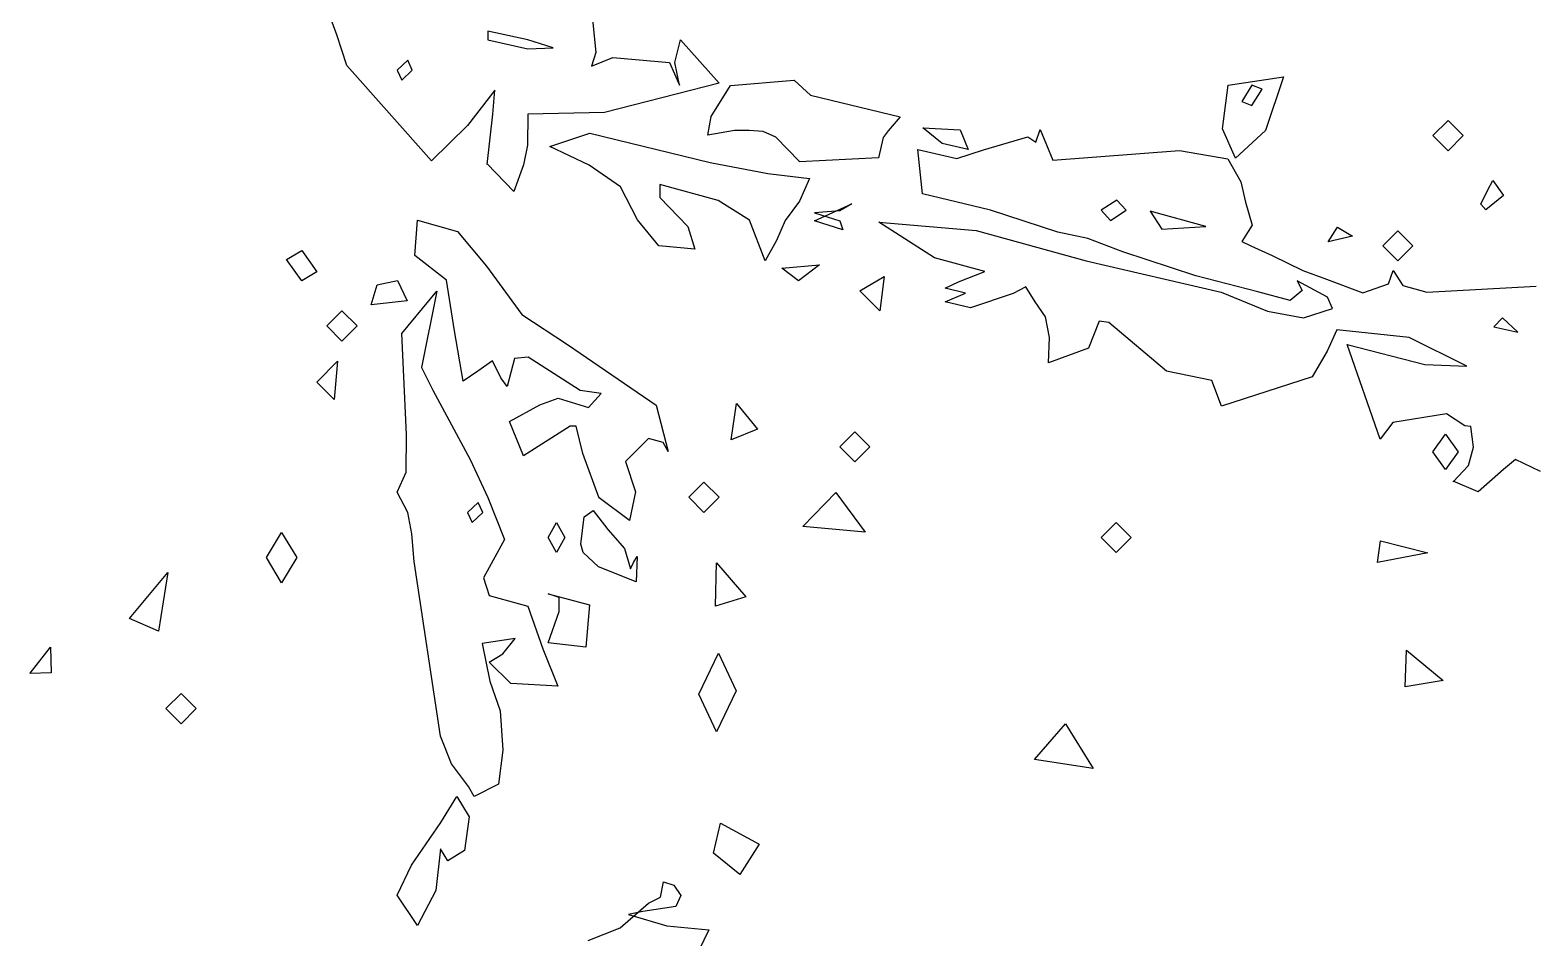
# Model space of a CAD drawing. Extents: x 0.2 to 67.3, y 0 to 43.3.
# Drawn here: x 36.69 to 41.593, y 21.617 to 24.577 of the extents above; entities that cross this region are included whole.
import ezdxf

# ---------------------------------------------------------------- set-up
doc = ezdxf.new("R2010")
doc.units = 0

msp = doc.modelspace()

# ---------------------------------------------------------------- linework, layer by layer
at = {"layer": 'Image'}
for p, q in [((37.690719, 24.56133), (37.657916, 24.649542)), ((38.521621, 24.643906), (38.535432, 24.503518)), ((38.314021, 24.544926), (38.182804, 24.573977)), ((38.182804, 24.573977), (38.182804, 24.544926)), ((37.723522, 24.462138), (37.690719, 24.56133)), ((38.182804, 24.544926), (38.314021, 24.515901)), ((38.396036, 24.518811), (38.314021, 24.544926)), ((38.314021, 24.515901), (38.396036, 24.518811)), ((38.793649, 24.471742), (38.811482, 24.545534)), ((38.811482, 24.545534), (38.937288, 24.404273)), ((37.922298, 24.479336), (37.887558, 24.446527)), ((37.93677, 24.446527), (37.922298, 24.479336)), ((38.535432, 24.503518), (38.5217, 24.459809)), ((38.5217, 24.459809), (38.590928, 24.488146)), ((38.590928, 24.488146), (38.775237, 24.471742)), ((38.775237, 24.471742), (38.80791, 24.397923)), ((38.80791, 24.397923), (38.793649, 24.471742)), ((37.999638, 24.151279), (37.723522, 24.462138)), ((37.887558, 24.446527), (37.902031, 24.413719)), ((37.902031, 24.413719), (37.93677, 24.446527)), ((37.93677, 24.446527), (37.93677, 24.446527)), ((40.598534, 24.398029), (40.778573, 24.42461)), ((40.778573, 24.42461), (40.719816, 24.250074)), ((38.206071, 24.380911), (38.117179, 24.266108)), ((38.199086, 24.303335), (38.206071, 24.380911)), ((38.937288, 24.404273), (38.563808, 24.308362)), ((38.912113, 24.295345), (38.974769, 24.396944)), ((38.974769, 24.396944), (39.18289, 24.413878)), ((39.18289, 24.413878), (39.236119, 24.365433)), ((40.580119, 24.255578), (40.598534, 24.398029)), ((40.675956, 24.397024), (40.64315, 24.343948)), ((40.708762, 24.384588), (40.675956, 24.397024)), ((40.675956, 24.331513), (40.708762, 24.384588)), ((40.708762, 24.384588), (40.708762, 24.384588)), ((39.236119, 24.365433), (39.527795, 24.294736)), ((40.64315, 24.343948), (40.675956, 24.331513)), ((38.181121, 24.139294), (38.199086, 24.303335)), ((38.314061, 24.302806), (38.312738, 24.201973)), ((38.563808, 24.308362), (38.314061, 24.302806)), ((38.900974, 24.234279), (38.912113, 24.295345)), ((39.527795, 24.294736), (39.489521, 24.248434)), ((41.266439, 24.233035), (41.315646, 24.282221)), ((41.315646, 24.282221), (41.364853, 24.233035)), ((38.117179, 24.266108), (37.999638, 24.151279)), ((38.385191, 24.198084), (38.515958, 24.241211)), ((38.515958, 24.241211), (38.908346, 24.145908)), ((38.987956, 24.249625), (38.900974, 24.234279)), ((39.035727, 24.249625), (38.987956, 24.249625)), ((39.081478, 24.246714), (39.035727, 24.249625)), ((39.122486, 24.228458), (39.081478, 24.246714)), ((39.199747, 24.14858), (39.122486, 24.228458)), ((39.472826, 24.226738), (39.457877, 24.161122)), ((39.489521, 24.248434), (39.472826, 24.226738)), ((39.665323, 24.207106), (39.601765, 24.258012)), ((39.601765, 24.258012), (39.723555, 24.251397)), ((39.723555, 24.251397), (39.750381, 24.188268)), ((39.800017, 24.186178), (39.944447, 24.228855)), ((39.944447, 24.228855), (39.971149, 24.211922)), ((39.971149, 24.211922), (39.985119, 24.252932)), ((39.985119, 24.252932), (40.026129, 24.153475)), ((40.622717, 24.159322), (40.580119, 24.255578)), ((40.719816, 24.250074), (40.622717, 24.159322)), ((41.315646, 24.183823), (41.266439, 24.233035)), ((41.266439, 24.233035), (41.266439, 24.233035)), ((41.364853, 24.233035), (41.315646, 24.183823)), ((38.312738, 24.201973), (38.299879, 24.138315)), ((38.513379, 24.137124), (38.385191, 24.198084)), ((39.601606, 24.042774), (39.585414, 24.187289)), ((39.585414, 24.187289), (39.712665, 24.15792)), ((39.665323, 24.207053), (39.665323, 24.207106)), ((39.750381, 24.188268), (39.665323, 24.207053)), ((39.712665, 24.15792), (39.800017, 24.186178)), ((40.026129, 24.153475), (40.43989, 24.184431)), ((40.43989, 24.184431), (40.597631, 24.15747)), ((38.181137, 24.14096), (38.181121, 24.139294)), ((38.268342, 24.051095), (38.181137, 24.14096)), ((38.299879, 24.138315), (38.268342, 24.051095)), ((38.616275, 24.066216), (38.513379, 24.137124)), ((38.908346, 24.145908), (39.096618, 24.109422)), ((39.457877, 24.161122), (39.199739, 24.147363)), ((39.199739, 24.147363), (39.199747, 24.14858)), ((40.597631, 24.15747), (40.63942, 24.082196)), ((38.93474, 24.021051), (38.74404, 24.073783)), ((38.74404, 24.073783), (38.74404, 24.031158)), ((39.096618, 24.109422), (39.232193, 24.093283)), ((39.232193, 24.093283), (39.199742, 24.019464)), ((40.63942, 24.082196), (40.6554, 24.015707)), ((41.445141, 24.056532), (41.461333, 24.086536)), ((41.461333, 24.086536), (41.496073, 24.037323)), ((38.671599, 23.958451), (38.616275, 24.066216)), ((38.74404, 24.031158), (38.835702, 23.936967)), ((39.823036, 23.99036), (39.601606, 24.042774)), ((41.422466, 24.009912), (41.445141, 24.056532)), ((41.496073, 24.037323), (41.438664, 23.99073)), ((39.036576, 23.957128), (38.93474, 24.021051)), ((39.199742, 24.019464), (39.153609, 23.956599)), ((39.248806, 23.955673), (39.370887, 24.010309)), ((39.330961, 23.987555), (39.248949, 23.981734)), ((39.248949, 23.981734), (39.330961, 23.955541)), ((39.370887, 24.010309), (39.330961, 23.987555)), ((40.042891, 23.917917), (39.823036, 23.99036)), ((40.23502, 24.022295), (40.183879, 23.989487)), ((40.183879, 23.989487), (40.214748, 23.956678)), ((40.214748, 23.956678), (40.265892, 23.989487)), ((40.265892, 23.989487), (40.23502, 24.022295)), ((40.265892, 23.989487), (40.265892, 23.989487)), ((40.52503, 23.937046), (40.344124, 23.987132)), ((40.344124, 23.987132), (40.381496, 23.927627)), ((40.6554, 24.015707), (40.676197, 23.941438)), ((41.422472, 24.00978), (41.422466, 24.009912)), ((41.438664, 23.99073), (41.422472, 24.00978)), ((37.944507, 23.842352), (37.953397, 23.957657)), ((37.953397, 23.957657), (38.08441, 23.920695)), ((38.740478, 23.873546), (38.671599, 23.958451)), ((38.835702, 23.936967), (38.858377, 23.863148)), ((39.087722, 23.825366), (39.036576, 23.957128)), ((39.153609, 23.956599), (39.124626, 23.890982)), ((39.341095, 23.926013), (39.248803, 23.955779)), ((39.248803, 23.955779), (39.248806, 23.955673)), ((39.330961, 23.955541), (39.341095, 23.926013)), ((39.640505, 23.834547), (39.458279, 23.951096)), ((39.458279, 23.951096), (39.77676, 23.92342)), ((40.381496, 23.927627), (40.52503, 23.937152)), ((40.52503, 23.937152), (40.52503, 23.937046)), ((40.676197, 23.941438), (40.643137, 23.888204)), ((40.924111, 23.886511), (40.954977, 23.934691)), ((40.954977, 23.934691), (41.003999, 23.905323)), ((38.08441, 23.920695), (38.179242, 23.807903)), ((39.124626, 23.890982), (39.087722, 23.825366)), ((39.77676, 23.92342), (40.134675, 23.824757)), ((40.140929, 23.897809), (40.042891, 23.917917)), ((40.254623, 23.85402), (40.140929, 23.897809)), ((40.643137, 23.888204), (40.672228, 23.873388)), ((41.003999, 23.905323), (40.924111, 23.886537)), ((40.924111, 23.886537), (40.924111, 23.886511)), ((41.102411, 23.873546), (41.151618, 23.922759)), ((41.151618, 23.922759), (41.200825, 23.873546)), ((37.526706, 23.829599), (37.575914, 23.858386)), ((37.575914, 23.759987), (37.526706, 23.829599)), ((37.526706, 23.829599), (37.526706, 23.829599)), ((37.575914, 23.858386), (37.625121, 23.788774)), ((38.047964, 23.76176), (37.944507, 23.842352)), ((38.740484, 23.873467), (38.740478, 23.873546)), ((38.858377, 23.863148), (38.740484, 23.873467)), ((39.804683, 23.790051), (39.640505, 23.834547)), ((40.493267, 23.775995), (40.254623, 23.85402)), ((40.672228, 23.873388), (40.741853, 23.842537)), ((40.741853, 23.842537), (40.842048, 23.793695)), ((41.151618, 23.824334), (41.102411, 23.873546)), ((41.102411, 23.873546), (41.102411, 23.873546)), ((41.200825, 23.873546), (41.151618, 23.824334)), ((37.625121, 23.788774), (37.575914, 23.759987)), ((38.179242, 23.807903), (38.293616, 23.650265)), ((39.142319, 23.800998), (39.265353, 23.811581)), ((39.197008, 23.759987), (39.142319, 23.800998)), ((39.142319, 23.800998), (39.142319, 23.800998)), ((39.265353, 23.811581), (39.197008, 23.759987)), ((39.718351, 23.756786), (39.804683, 23.790051)), ((40.134675, 23.824757), (40.57529, 23.722893)), ((40.842048, 23.793695), (40.919639, 23.76467)), ((41.121246, 23.74996), (41.136248, 23.793695)), ((41.136248, 23.793695), (41.168022, 23.744483)), ((37.802034, 23.680983), (37.821957, 23.746599)), ((37.821957, 23.746599), (37.888722, 23.760358)), ((37.888722, 23.760358), (37.920372, 23.694741)), ((38.074105, 23.596687), (38.047964, 23.76176)), ((39.396567, 23.727523), (39.475895, 23.773216)), ((39.475895, 23.773216), (39.462163, 23.661906)), ((39.675411, 23.735884), (39.718351, 23.756786)), ((39.741017, 23.71895), (39.675411, 23.735884)), ((39.938052, 23.739614), (39.897235, 23.718448)), ((39.968384, 23.691354), (39.938052, 23.739614)), ((40.694728, 23.724083), (40.493267, 23.775995)), ((40.921986, 23.7067), (40.823575, 23.759167)), ((40.823575, 23.759167), (40.839979, 23.72792)), ((40.919639, 23.76467), (41.037802, 23.720935)), ((41.037802, 23.720935), (41.121246, 23.74996)), ((41.168022, 23.744483), (41.24672, 23.722787)), ((41.24672, 23.722787), (41.602684, 23.742102)), ((37.802047, 23.680983), (37.802034, 23.680983)), ((37.920372, 23.694741), (37.802047, 23.680983)), ((37.902811, 23.5878), (38.016815, 23.726253)), ((38.016815, 23.726253), (37.967094, 23.477016)), ((39.462163, 23.661906), (39.396554, 23.727523)), ((39.396554, 23.727523), (39.396567, 23.727523)), ((39.675411, 23.691646), (39.741017, 23.71895)), ((39.757422, 23.671537), (39.675411, 23.691646)), ((39.897235, 23.718448), (39.757422, 23.671537)), ((40.002214, 23.641772), (39.968384, 23.691354)), ((40.57529, 23.722893), (40.726954, 23.660478)), ((40.800908, 23.695614), (40.694728, 23.724083)), ((40.839979, 23.72792), (40.800908, 23.695614)), ((40.938682, 23.669368), (40.921986, 23.7067)), ((37.657924, 23.612615), (37.707131, 23.661827)), ((37.707131, 23.661827), (37.756338, 23.612615)), ((38.293616, 23.650265), (38.442489, 23.551734)), ((40.015522, 23.574991), (40.002214, 23.641772)), ((40.726954, 23.660478), (40.844313, 23.638517)), ((40.844313, 23.638517), (40.938682, 23.669368)), ((41.493822, 23.638729), (41.4654, 23.609651)), ((41.542965, 23.592083), (41.493822, 23.638729)), ((37.707131, 23.563429), (37.657924, 23.612615)), ((37.657924, 23.612615), (37.657924, 23.612615)), ((37.756338, 23.612615), (37.707131, 23.563429)), ((37.917707, 23.258788), (37.902811, 23.5878)), ((38.102339, 23.432672), (38.074105, 23.596687)), ((40.177833, 23.628516), (40.142186, 23.539669)), ((40.209173, 23.624283), (40.177833, 23.628516)), ((40.3973, 23.465639), (40.209173, 23.624283)), ((40.95249, 23.600259), (40.921624, 23.53062)), ((41.188361, 23.574594), (40.95249, 23.600259)), ((41.4654, 23.609651), (41.542965, 23.592189)), ((41.542965, 23.592189), (41.542965, 23.592083)), ((38.442489, 23.551734), (38.7323, 23.354778)), ((40.01248, 23.492467), (40.015522, 23.574991)), ((40.142186, 23.539669), (40.01248, 23.492467)), ((41.094206, 23.243945), (40.986859, 23.551655)), ((40.986859, 23.551655), (41.239925, 23.487202)), ((41.376744, 23.481646), (41.188361, 23.574594)), ((37.625118, 23.429655), (37.693134, 23.49768)), ((37.693134, 23.49768), (37.682154, 23.372638)), ((38.198176, 23.498288), (38.150001, 23.46548)), ((38.225407, 23.443705), (38.198176, 23.498288)), ((38.269698, 23.506014), (38.2457, 23.414601)), ((38.314473, 23.510512), (38.269698, 23.506014)), ((38.484214, 23.401954), (38.314473, 23.510512)), ((40.921624, 23.53062), (40.872774, 23.446165)), ((41.239925, 23.487202), (41.376744, 23.481646)), ((37.967094, 23.477016), (38.003448, 23.4037)), ((38.150001, 23.46548), (38.102339, 23.432672)), ((38.2457, 23.414601), (38.225407, 23.443705)), ((40.544731, 23.434444), (40.3973, 23.465639)), ((40.872774, 23.446165), (40.576777, 23.350968)), ((37.625121, 23.429655), (37.625118, 23.429655)), ((37.682154, 23.372638), (37.625121, 23.429655)), ((38.003448, 23.4037), (38.125024, 23.176635)), ((38.552622, 23.392693), (38.484214, 23.401954)), ((38.511236, 23.347053), (38.552622, 23.392693)), ((40.576777, 23.350968), (40.544731, 23.434444)), ((38.254035, 23.30128), (38.352449, 23.355572)), ((38.352449, 23.355572), (38.412438, 23.376739)), ((38.412438, 23.376739), (38.511236, 23.347053)), ((38.7323, 23.354778), (38.771371, 23.20304)), ((38.976669, 23.241537), (38.994713, 23.36007)), ((38.994713, 23.36007), (39.062605, 23.275642)), ((38.298998, 23.189044), (38.254035, 23.30128)), ((41.135214, 23.297523), (41.094206, 23.243945)), ((41.310921, 23.325833), (41.135214, 23.297523)), ((41.370838, 23.286913), (41.310921, 23.325833)), ((37.916913, 23.135757), (37.917707, 23.258788)), ((38.451882, 23.286225), (38.298998, 23.189044)), ((38.47117, 23.286225), (38.451882, 23.286225)), ((38.49268, 23.196161), (38.47117, 23.286225)), ((38.707236, 23.245215), (38.631957, 23.170152)), ((38.75502, 23.232779), (38.707236, 23.245215)), ((38.976672, 23.241537), (38.976669, 23.241537)), ((39.062605, 23.275642), (38.976672, 23.241537)), ((39.330959, 23.218518), (39.380166, 23.267731)), ((39.380166, 23.267731), (39.429373, 23.218518)), ((41.266431, 23.202114), (41.307436, 23.259529)), ((41.307436, 23.259529), (41.348444, 23.202114)), ((41.389729, 23.284267), (41.370838, 23.286913)), ((41.398778, 23.217222), (41.389729, 23.284267)), ((38.546269, 23.051302), (38.49268, 23.196161)), ((38.771371, 23.20304), (38.75502, 23.232779)), ((39.380166, 23.169306), (39.330959, 23.218518)), ((39.330959, 23.218518), (39.330959, 23.218518)), ((39.429373, 23.218518), (39.380166, 23.169306)), ((41.307436, 23.1447), (41.266431, 23.202114)), ((41.266431, 23.202114), (41.266431, 23.202114)), ((41.348444, 23.202114), (41.307436, 23.1447)), ((41.382083, 23.157823), (41.398778, 23.217222)), ((38.125024, 23.176635), (38.182817, 23.053762)), ((38.631957, 23.170152), (38.665376, 23.071728)), ((41.33204, 23.104774), (41.382083, 23.157823)), ((41.496073, 23.144329), (41.414063, 23.072177)), ((41.535438, 23.177137), (41.496073, 23.144329)), ((41.617448, 23.137767), (41.535438, 23.177137)), ((37.887563, 23.070167), (37.916913, 23.135757)), ((38.83889, 23.053948), (38.888097, 23.103134)), ((38.888097, 23.103134), (38.937304, 23.053948)), ((41.332048, 23.105991), (41.33204, 23.104774)), ((41.414063, 23.072177), (41.332048, 23.105991)), ((37.922578, 23.00455), (37.887563, 23.070167)), ((38.182817, 23.053762), (38.236974, 22.915968)), ((38.546301, 23.052678), (38.546269, 23.051302)), ((38.645819, 22.978313), (38.546301, 23.052678)), ((38.665376, 23.071728), (38.645819, 22.978313)), ((38.888097, 23.004735), (38.83889, 23.053948)), ((38.83889, 23.053948), (38.83889, 23.053948)), ((38.937304, 23.053948), (38.888097, 23.004735)), ((39.210333, 22.958989), (39.31874, 23.070008)), ((39.31874, 23.070008), (39.413858, 22.940706)), ((37.935463, 22.934832), (37.922578, 23.00455)), ((38.151916, 23.037358), (38.117174, 23.00455)), ((38.117174, 23.00455), (38.131646, 22.971742)), ((38.131646, 22.971742), (38.166386, 23.00455)), ((38.166389, 23.00455), (38.151916, 23.037358)), ((38.166386, 23.00455), (38.166389, 23.00455)), ((38.496874, 22.990527), (38.526375, 23.0109)), ((38.526375, 23.0109), (38.575005, 22.949199)), ((38.379624, 22.922873), (38.406961, 22.972086)), ((38.406961, 22.972086), (38.434298, 22.922873)), ((38.486238, 22.900807), (38.496874, 22.990527)), ((38.575005, 22.949199), (38.628946, 22.886837)), ((39.210333, 22.958962), (39.210333, 22.958989)), ((39.413858, 22.940706), (39.210333, 22.958962)), ((40.183879, 22.922873), (40.233084, 22.972086)), ((40.233084, 22.972086), (40.282291, 22.922873)), ((37.461095, 22.857362), (37.510302, 22.939383)), ((37.510302, 22.939383), (37.559509, 22.857362)), ((37.94266, 22.844636), (37.935463, 22.934832)), ((38.236974, 22.915968), (38.169045, 22.791322)), ((38.406961, 22.873661), (38.379624, 22.922873)), ((38.379624, 22.922873), (38.379624, 22.922873)), ((38.434298, 22.922873), (38.406961, 22.873661)), ((38.49444, 22.873793), (38.486238, 22.900807)), ((40.233084, 22.873661), (40.183879, 22.922873)), ((40.183879, 22.922873), (40.183879, 22.922873)), ((40.282291, 22.922873), (40.233084, 22.873661)), ((41.085398, 22.841858), (41.095214, 22.912422)), ((41.095214, 22.912422), (41.250022, 22.873211)), ((37.510302, 22.775368), (37.461095, 22.857362)), ((37.461095, 22.857362), (37.461095, 22.857362)), ((37.559509, 22.857362), (37.510302, 22.775368)), ((38.543647, 22.827306), (38.49444, 22.873793)), ((38.628946, 22.886837), (38.648552, 22.82048)), ((38.658447, 22.840852), (38.669771, 22.860432)), ((38.669771, 22.860432), (38.666649, 22.77849)), ((41.250022, 22.873211), (41.08539, 22.841858)), ((37.014416, 22.658661), (37.139246, 22.808176)), ((37.139246, 22.808176), (37.1083, 22.617253)), ((38.029102, 22.274645), (37.94266, 22.844636)), ((38.543631, 22.827226), (38.543647, 22.827306)), ((38.666649, 22.77849), (38.543631, 22.827226)), ((38.648552, 22.82048), (38.658447, 22.840852)), ((38.926366, 22.698824), (38.929092, 22.840482)), ((38.929092, 22.840482), (39.025114, 22.729463)), ((41.08539, 22.841858), (41.085398, 22.841858)), ((38.169045, 22.791322), (38.187063, 22.733908)), ((38.187063, 22.733908), (38.314042, 22.699168)), ((38.415703, 22.726976), (38.379624, 22.739411)), ((38.379624, 22.739411), (38.515196, 22.703507)), ((38.415703, 22.681865), (38.415703, 22.726976)), ((38.515196, 22.703507), (38.502655, 22.565183)), ((39.025114, 22.729463), (38.926356, 22.698824)), ((37.1083, 22.617253), (37.014416, 22.658661)), ((37.014416, 22.658661), (37.014416, 22.658661)), ((38.314042, 22.699168), (38.362207, 22.559759)), ((38.379624, 22.579497), (38.415703, 22.681865)), ((38.926356, 22.698824), (38.926366, 22.698824)), ((36.68982, 22.480173), (36.756746, 22.56513)), ((36.756746, 22.56513), (36.758598, 22.482025)), ((38.272622, 22.593018), (38.164915, 22.576878)), ((38.164915, 22.576878), (38.189945, 22.4539)), ((38.232032, 22.544017), (38.272622, 22.593018)), ((38.362207, 22.559759), (38.411414, 22.43866)), ((38.379637, 22.579471), (38.379624, 22.579497)), ((38.502655, 22.565183), (38.379637, 22.579471)), ((41.176219, 22.435829), (41.180426, 22.555658)), ((41.180426, 22.555658), (41.299239, 22.456757)), ((38.187201, 22.516368), (38.232032, 22.544017)), ((38.25794, 22.446862), (38.187201, 22.516368)), ((38.871688, 22.411619), (38.935915, 22.545234)), ((38.935915, 22.545234), (38.993322, 22.422626)), ((36.758598, 22.482025), (36.689706, 22.479379)), ((36.689706, 22.479379), (36.68982, 22.480173)), ((41.299239, 22.456757), (41.176221, 22.435855)), ((37.133047, 22.364815), (37.182254, 22.414001)), ((37.182254, 22.414001), (37.231461, 22.364815)), ((38.189945, 22.4539), (38.223843, 22.357671)), ((38.411414, 22.43866), (38.25794, 22.446862)), ((38.929097, 22.289012), (38.871688, 22.411619)), ((38.871688, 22.411619), (38.871688, 22.411619)), ((38.993322, 22.422626), (38.929097, 22.289012)), ((41.176221, 22.435855), (41.176219, 22.435829)), ((37.182254, 22.315602), (37.133047, 22.364815)), ((37.133047, 22.364815), (37.133047, 22.364815)), ((37.231461, 22.364815), (37.182254, 22.315602)), ((38.223843, 22.357671), (38.232045, 22.229163)), ((39.966707, 22.199265), (40.067169, 22.315655)), ((40.067169, 22.315655), (40.158434, 22.169923)), ((38.064151, 22.184422), (38.029102, 22.274645)), ((38.232045, 22.229163), (38.218393, 22.118885)), ((38.119772, 22.11063), (38.064151, 22.184422)), ((40.158434, 22.169923), (39.966707, 22.199265)), ((39.966707, 22.199265), (39.966707, 22.199265)), ((38.218393, 22.118885), (38.13897, 22.077874)), ((38.029845, 21.994134), (38.081786, 22.07888)), ((38.081786, 22.07888), (38.121732, 22.011755)), ((38.119841, 22.110683), (38.119772, 22.11063)), ((38.13897, 22.077874), (38.119841, 22.110683)), ((37.934024, 21.854725), (38.029845, 21.994134)), ((38.121732, 22.011755), (38.106651, 21.902403)), ((38.919596, 21.894095), (38.941979, 21.992017)), ((38.941979, 21.992017), (39.068508, 21.922802)), ((39.068508, 21.922802), (39.005109, 21.824404)), ((38.028554, 21.908224), (38.013182, 21.77154)), ((38.052896, 21.868378), (38.028554, 21.908224)), ((38.106651, 21.902403), (38.052896, 21.868378)), ((39.005109, 21.824404), (38.919588, 21.894095)), ((38.919588, 21.894095), (38.919596, 21.894095)), ((37.88755, 21.7563), (37.934024, 21.854725)), ((38.013182, 21.77154), (37.954199, 21.657902)), ((38.745923, 21.750427), (38.755819, 21.800724)), ((38.755819, 21.800724), (38.789437, 21.788818)), ((38.789437, 21.788818), (38.81235, 21.755374)), ((37.887563, 21.7563), (37.88755, 21.7563)), ((37.954199, 21.657902), (37.887563, 21.7563)), ((38.615275, 21.649779), (38.707667, 21.730318)), ((38.795893, 21.719841), (38.689279, 21.703437)), ((38.707667, 21.730318), (38.745923, 21.750427)), ((38.81235, 21.755374), (38.795893, 21.719841)), ((38.689279, 21.703437), (38.642064, 21.693382)), ((38.642064, 21.693382), (38.767191, 21.656235)), ((38.510839, 21.608769), (38.615275, 21.649779)), ((38.767191, 21.656235), (38.904499, 21.643535)), ((38.904499, 21.643535), (38.871696, 21.575987))]:
    msp.add_line(p, q, dxfattribs=at)

doc.saveas('drawing.dxf')
